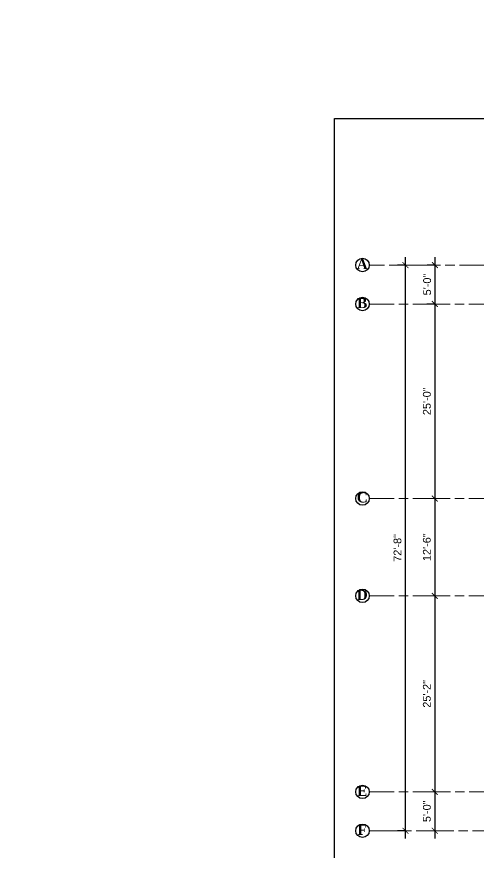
# Model space of a CAD drawing. Header units: inches. Extents: x -12 to 20935469, y -1604 to 24729220.
# Drawn here: x 20823310 to 20824020, y 24647416 to 24648704 of the extents above; entities that cross this region are included whole.
import ezdxf

# ---------------------------------------------------------------- set-up
doc = ezdxf.new("R2010")
doc.units = ezdxf.units.IN
doc.header["$LTSCALE"] = 0.03
doc.header["$MEASUREMENT"] = 0
doc.header["$PDMODE"] = 32
doc.header["$PDSIZE"] = 15
doc.linetypes.add('ACAD_ISO08W100', pattern=[36, 24, -3, 6, -3])
doc.layers.add('Dim Line', color=252, linetype='Continuous', lineweight=13)
doc.layers.add('Grid Line', color=252, linetype='Continuous', lineweight=18)
doc.layers.add('TEXT', color=7, linetype='Continuous')
doc.styles.add('RomanS', font='arial.ttf', dxfattribs={"height": 12})
doc.styles.get("Standard").update_dxf_attribs({"font": 'timesbd.ttf'})
doc.dimstyles.new('Aec_Arch_I', dxfattribs={"dimscale": 96, "dimtxt": 12, "dimasz": 0.09375, "dimexe": 0.125, "dimexo": 0.125, "dimgap": 0.0625, "dimtad": 1, "dimdec": 0, "dimzin": 3, "dimdsep": 46, "dimlunit": 4, "dimtxsty": 'RomanS', "dimblk1": 'ARCHTICK', "dimblk2": 'ARCHTICK', "dimsah": 1, "dimcen": 0.09375, "dimdle": 0.125, "dimadec": 0, "dimazin": 0, "dimtfac": 0.75, "dimtdec": 0, "dimtmove": 2, "dimatfit": 3, "dimldrblk": 'ARCHTICK', "dimfxl": 1, "dimfrac": 1, "dimtolj": 1, "dimtzin": 0, "dimarcsym": 0})
doc.dimstyles.new('arch grid', dxfattribs={"dimtxt": 250, "dimasz": 100, "dimexe": 10, "dimexo": 10, "dimgap": 0.09, "dimtad": 0, "dimdec": 0, "dimzin": 0, "dimdsep": 46, "dimtxsty": 'Standard', "dimblk": 'DOT', "dimcen": 50, "dimdle": 50, "dimclrd": 256, "dimclre": 256, "dimadec": 0, "dimazin": 0, "dimtfac": 1, "dimtdec": 0, "dimtofl": 0, "dimtmove": 0, "dimatfit": 3, "dimldrblk": 'DOT', "dimfxl": 200, "dimfxlon": 1, "dimtolj": 1, "dimtzin": 0, "dimlwd": -1, "dimlwe": -1, "dimarcsym": 1})

# ---------------------------------------------------------------- blocks, each defined once
blk = doc.blocks.new('_ArchTick')
at = {"color": 0, "linetype": 'ByBlock', "lineweight": 35, "const_width": 0.15}
blk.add_lwpolyline([(-0.5, -0.5), (0.5, 0.5)], dxfattribs=at)
blk = doc.blocks.new('*D330')
at = {"layer": 'Defpoints', "color": 0, "transparency": 16777216}
for p in [(20820055.1, 24639371.3), (20820044.2, 24639311.3), (20820055.1, 24639311.3)]:
    blk.add_point(p, dxfattribs=at)
at = {"layer": 'Dim Line', "color": 0, "lineweight": -2, "transparency": 16777216}
for p, q in [((20820044.2, 24639383.3), (20820044.2, 24639299.3)), ((20820043.1, 24639371.3), (20820032.2, 24639371.3)), ((20820043.1, 24639311.3), (20820032.2, 24639311.3))]:
    blk.add_line(p, q, dxfattribs=at)
at = {"layer": 'Dim Line', "color": 0, "lineweight": -2, "transparency": 16777216, "xscale": 9, "yscale": 9, "zscale": 9}
for p, rotation in [((20820044.2, 24639371.3), 90), ((20820044.2, 24639311.3), 270)]:
    blk.add_blockref('_ArchTick', p, dxfattribs=dict(at, rotation=rotation))
at = {"layer": 'Dim Line', "color": 0, "transparency": 16777216, "insert": (20820032.1, 24639341.3), "char_height": 12, "attachment_point": 5, "rotation": 90, "style": 'RomanS'}
blk.add_mtext('\\A1;5\'-0"', dxfattribs=at)
blk = doc.blocks.new('*D331')
at = {"layer": 'Defpoints', "color": 0, "transparency": 16777216}
for p in [(20820055.1, 24639311.3), (20820043.8, 24639011.5), (20820043.8, 24639011.5)]:
    blk.add_point(p, dxfattribs=at)
at = {"layer": 'Dim Line', "color": 0, "lineweight": -2, "transparency": 16777216}
for p, q in [((20820043.8, 24639323.3), (20820043.8, 24638999.5)), ((20820043.1, 24639311.3), (20820031.8, 24639311.3)), ((20820055.8, 24639011.5), (20820055.8, 24639011.5))]:
    blk.add_line(p, q, dxfattribs=at)
at = {"layer": 'Dim Line', "color": 0, "lineweight": -2, "transparency": 16777216, "xscale": 9, "yscale": 9, "zscale": 9}
for p, rotation in [((20820043.8, 24639311.3), 90), ((20820043.8, 24639011.5), 270)]:
    blk.add_blockref('_ArchTick', p, dxfattribs=dict(at, rotation=rotation))
at = {"layer": 'Dim Line', "color": 0, "transparency": 16777216, "insert": (20820031.7, 24639161.4), "char_height": 12, "attachment_point": 5, "rotation": 90, "style": 'RomanS'}
blk.add_mtext('\\A1;25\'-0"', dxfattribs=at)
blk = doc.blocks.new('*D332')
at = {"layer": 'Defpoints', "color": 0, "transparency": 16777216}
for p in [(20820043.8, 24639011.5), (20820043.8, 24638861.5), (20820043.8, 24638861.5)]:
    blk.add_point(p, dxfattribs=at)
at = {"layer": 'Dim Line', "color": 0, "lineweight": -2, "transparency": 16777216}
for p, q in [((20820043.8, 24639023.5), (20820043.8, 24638849.5)), ((20820055.8, 24639011.5), (20820055.8, 24639011.5)), ((20820055.8, 24638861.5), (20820055.8, 24638861.5))]:
    blk.add_line(p, q, dxfattribs=at)
at = {"layer": 'Dim Line', "color": 0, "lineweight": -2, "transparency": 16777216, "xscale": 9, "yscale": 9, "zscale": 9}
for p, rotation in [((20820043.8, 24639011.5), 90), ((20820043.8, 24638861.5), 270)]:
    blk.add_blockref('_ArchTick', p, dxfattribs=dict(at, rotation=rotation))
at = {"layer": 'Dim Line', "color": 0, "transparency": 16777216, "insert": (20820031.7, 24638936.5), "char_height": 12, "attachment_point": 5, "rotation": 90, "style": 'RomanS'}
blk.add_mtext('\\A1;12\'-6"', dxfattribs=at)
blk = doc.blocks.new('*D333')
at = {"layer": 'Defpoints', "color": 0, "transparency": 16777216}
for p in [(20820043.8, 24638861.5), (20820043.8, 24638559.4), (20820043.8, 24638559.4)]:
    blk.add_point(p, dxfattribs=at)
at = {"layer": 'Dim Line', "color": 0, "lineweight": -2, "transparency": 16777216}
for p, q in [((20820043.8, 24638873.5), (20820043.8, 24638547.4)), ((20820055.8, 24638861.5), (20820055.8, 24638861.5)), ((20820055.8, 24638559.4), (20820055.8, 24638559.4))]:
    blk.add_line(p, q, dxfattribs=at)
at = {"layer": 'Dim Line', "color": 0, "lineweight": -2, "transparency": 16777216, "xscale": 9, "yscale": 9, "zscale": 9}
for p, rotation in [((20820043.8, 24638861.5), 90), ((20820043.8, 24638559.4), 270)]:
    blk.add_blockref('_ArchTick', p, dxfattribs=dict(at, rotation=rotation))
at = {"layer": 'Dim Line', "color": 0, "transparency": 16777216, "insert": (20820031.7, 24638710.5), "char_height": 12, "attachment_point": 5, "rotation": 90, "style": 'RomanS'}
blk.add_mtext('\\A1;25\'-2"', dxfattribs=at)
blk = doc.blocks.new('*D334')
at = {"layer": 'Defpoints', "color": 0, "transparency": 16777216}
for p in [(20820043.8, 24638559.4), (20820043.8, 24638499.5), (20820043.8, 24638499.5)]:
    blk.add_point(p, dxfattribs=at)
at = {"layer": 'Dim Line', "color": 0, "lineweight": -2, "transparency": 16777216}
for p, q in [((20820043.8, 24638571.4), (20820043.8, 24638487.5)), ((20820055.8, 24638559.4), (20820055.8, 24638559.4)), ((20820055.8, 24638499.5), (20820055.8, 24638499.5))]:
    blk.add_line(p, q, dxfattribs=at)
at = {"layer": 'Dim Line', "color": 0, "lineweight": -2, "transparency": 16777216, "xscale": 9, "yscale": 9, "zscale": 9}
for p, rotation in [((20820043.8, 24638559.4), 90), ((20820043.8, 24638499.5), 270)]:
    blk.add_blockref('_ArchTick', p, dxfattribs=dict(at, rotation=rotation))
at = {"layer": 'Dim Line', "color": 0, "transparency": 16777216, "insert": (20820031.7, 24638529.5), "char_height": 12, "attachment_point": 5, "rotation": 90, "style": 'RomanS'}
blk.add_mtext('\\A1;5\'-0"', dxfattribs=at)
blk = doc.blocks.new('*D335')
at = {"layer": 'Defpoints', "color": 0, "transparency": 16777216}
for p in [(20819998.7, 24639371.3), (20820009.3, 24639371.3), (20820009.3, 24638499.5)]:
    blk.add_point(p, dxfattribs=at)
at = {"layer": 'Dim Line', "color": 0, "lineweight": -2, "transparency": 16777216}
for p, q in [((20819998.7, 24638487.5), (20819998.7, 24639383.3)), ((20819997.3, 24639371.3), (20819986.7, 24639371.3)), ((20819997.3, 24638499.5), (20819986.7, 24638499.5))]:
    blk.add_line(p, q, dxfattribs=at)
at = {"layer": 'Dim Line', "color": 0, "lineweight": -2, "transparency": 16777216, "xscale": 9, "yscale": 9, "zscale": 9}
for p, rotation in [((20819998.7, 24639371.3), 90), ((20819998.7, 24638499.5), 270)]:
    blk.add_blockref('_ArchTick', p, dxfattribs=dict(at, rotation=rotation))
at = {"layer": 'Dim Line', "color": 0, "transparency": 16777216, "insert": (20819986.5, 24638935.4), "char_height": 12, "attachment_point": 5, "rotation": 90, "style": 'RomanS'}
blk.add_mtext('\\A1;72\'-8"', dxfattribs=at)
blk = doc.blocks.new('_Oblique')
at = {"color": 0, "linetype": 'ByBlock', "lineweight": -2}
blk.add_line((-0.5, -0.5), (0.5, 0.5), dxfattribs=at)
blk = doc.blocks.new('*D363')
at = {"ltscale": 50, "transparency": 16777216}
for p, q in [((3479.2, 24649574.1), (3479.2, 24649400.8)), ((3479.4, 24649524.1), (3469.2, 24649524.1)), ((3479.4, 24649400.8), (3469.2, 24649400.8)), ((3479.2, 24649400.8), (3479.2, 8350.7))]:
    blk.add_line(p, q, dxfattribs=at)
at = {"layer": 'Defpoints', "color": 0, "ltscale": 50, "transparency": 16777216}
for p in [(20846678.2, 24649524.1), (3479.2, 24649400.8), (20846678.2, 24649400.8)]:
    blk.add_point(p, dxfattribs=at)
at = {"ltscale": 50, "transparency": 16777216, "xscale": 100, "yscale": 100, "zscale": 100}
for p, rotation in [((3479.2, 24649524.1), 90), ((3479.2, 24649400.8), 270)]:
    blk.add_blockref('_Oblique', p, dxfattribs=dict(at, rotation=rotation))
at = {"color": 0, "ltscale": 50, "transparency": 16777216, "insert": (3479.2, 3397.6), "char_height": 250, "attachment_point": 5, "rotation": 90}
blk.add_mtext('\\A1;{\\H8.57143x;300mm}', dxfattribs=at)
blk = doc.blocks.new('_Dot')
at = {"color": 0, "linetype": 'ByBlock', "lineweight": -2}
blk.add_line((-0.5, 0), (-1, 0), dxfattribs=at)
at = {"color": 0, "linetype": 'ByBlock', "const_width": 0.5}
blk.add_lwpolyline([(-0.25, 0, 1), (0.25, 0, 1)], format="xyb", close=True, dxfattribs=at)
blk = doc.blocks.new('GRID')
at = {"layer": 'Grid Line', "color": 252, "linetype": 'ACAD_ISO08W100', "lineweight": 9, "ltscale": 80, "true_color": 0x939598}
for p, q in [((20820312.1, 24639371.3), (20819943.3, 24639371.3)), ((20820154.1, 24639311.3), (20819943.3, 24639311.3)), ((20820154.1, 24639011.5), (20819943.3, 24639011.5)), ((20820154.1, 24638861.5), (20819943.3, 24638861.5)), ((20820154.3, 24638559.4), (20819943.3, 24638559.4)), ((20820332.2, 24638499.5), (20819943.3, 24638499.5))]:
    blk.add_line(p, q, dxfattribs=at)
at = {"layer": 'TEXT'}
for centre in [(20819932.7, 24639371.3), (20819932.7, 24639311.3), (20819932.7, 24639011.5), (20819932.7, 24638861.5), (20819932.7, 24638559.4), (20819932.7, 24638499.5)]:
    blk.add_circle(centre, 10.4, dxfattribs=at)
at = {"layer": 'TEXT', "char_height": 15.44, "width": 227.458, "attachment_point": 8, "rotation": 0}
for s, insert in [('\\A1;A', (20819932.2, 24639365)), ('\\A1;B', (20819932.2, 24639305)), ('\\A1;C', (20819932.2, 24639005.2)), ('\\A1;D', (20819932.2, 24638855.2)), ('\\A1;E', (20819932.2, 24638553.1)), ('\\A1;F', (20819932.2, 24638493.2))]:
    blk.add_mtext(s, dxfattribs=dict(at, insert=insert))
at = {"layer": 'Dim Line'}
for base, p1, p2, picture, middle in [((20819998.7, 24639371.3), (20820009.3, 24638499.5), (20820009.3, 24639371.3), '*D335', (20819986.5, 24638935.4)), ((20820044.2, 24639311.3), (20820055.1, 24639371.3), (20820055.1, 24639311.3), '*D330', (20820032.1, 24639341.3)), ((20820043.8, 24639011.5), (20820055.1, 24639311.3), (20820043.8, 24639011.5), '*D331', (20820031.7, 24639161.4)), ((20820043.8, 24638861.5), (20820043.8, 24639011.5), (20820043.8, 24638861.5), '*D332', (20820031.7, 24638936.5)), ((20820043.8, 24638559.4), (20820043.8, 24638861.5), (20820043.8, 24638559.4), '*D333', (20820031.7, 24638710.5)), ((20820043.8, 24638499.5), (20820043.8, 24638559.4), (20820043.8, 24638499.5), '*D334', (20820031.7, 24638529.5))]:
    dim = blk.add_linear_dim(base=base, p1=p1, p2=p2, angle=90, dimstyle='Aec_Arch_I', dxfattribs=at)
    dim.commit()
    dim.dimension.update_dxf_attribs({"geometry": picture, "text_midpoint": middle})

msp = doc.modelspace()

# ---------------------------------------------------------------- linework, layer by layer
at = {"layer": 'Defpoints'}
msp.add_lwpolyline([(20823799.2, 24648546.8), (20826238.1, 24648546.8), (20826238.1, 24647088.2), (20823799.2, 24647088.2)], close=True, dxfattribs=at)

# ---------------------------------------------------------------- block references
msp.add_blockref('GRID', (3909.5, 8949.6))

# ---------------------------------------------------------------- dimensions: what is measured, and where the dimension line sits
at = {"ltscale": 50}
dim = msp.add_linear_dim(base=(3479.2, 24649400.8), p1=(20846678.2, 24649524.1), p2=(20846678.2, 24649400.8), angle=90, text='{\\H8.57143x;300mm}', dimstyle='arch grid', override={"dimblk1": 'Oblique', "dimblk2": 'Oblique', "dimsah": 1, "dimfxl": 0.18}, dxfattribs=at)
dim.commit()
dim.dimension.update_dxf_attribs({"geometry": '*D363', "text_midpoint": (3479.2, 3397.6), "dimtype": 160})

doc.saveas('drawing.dxf')
